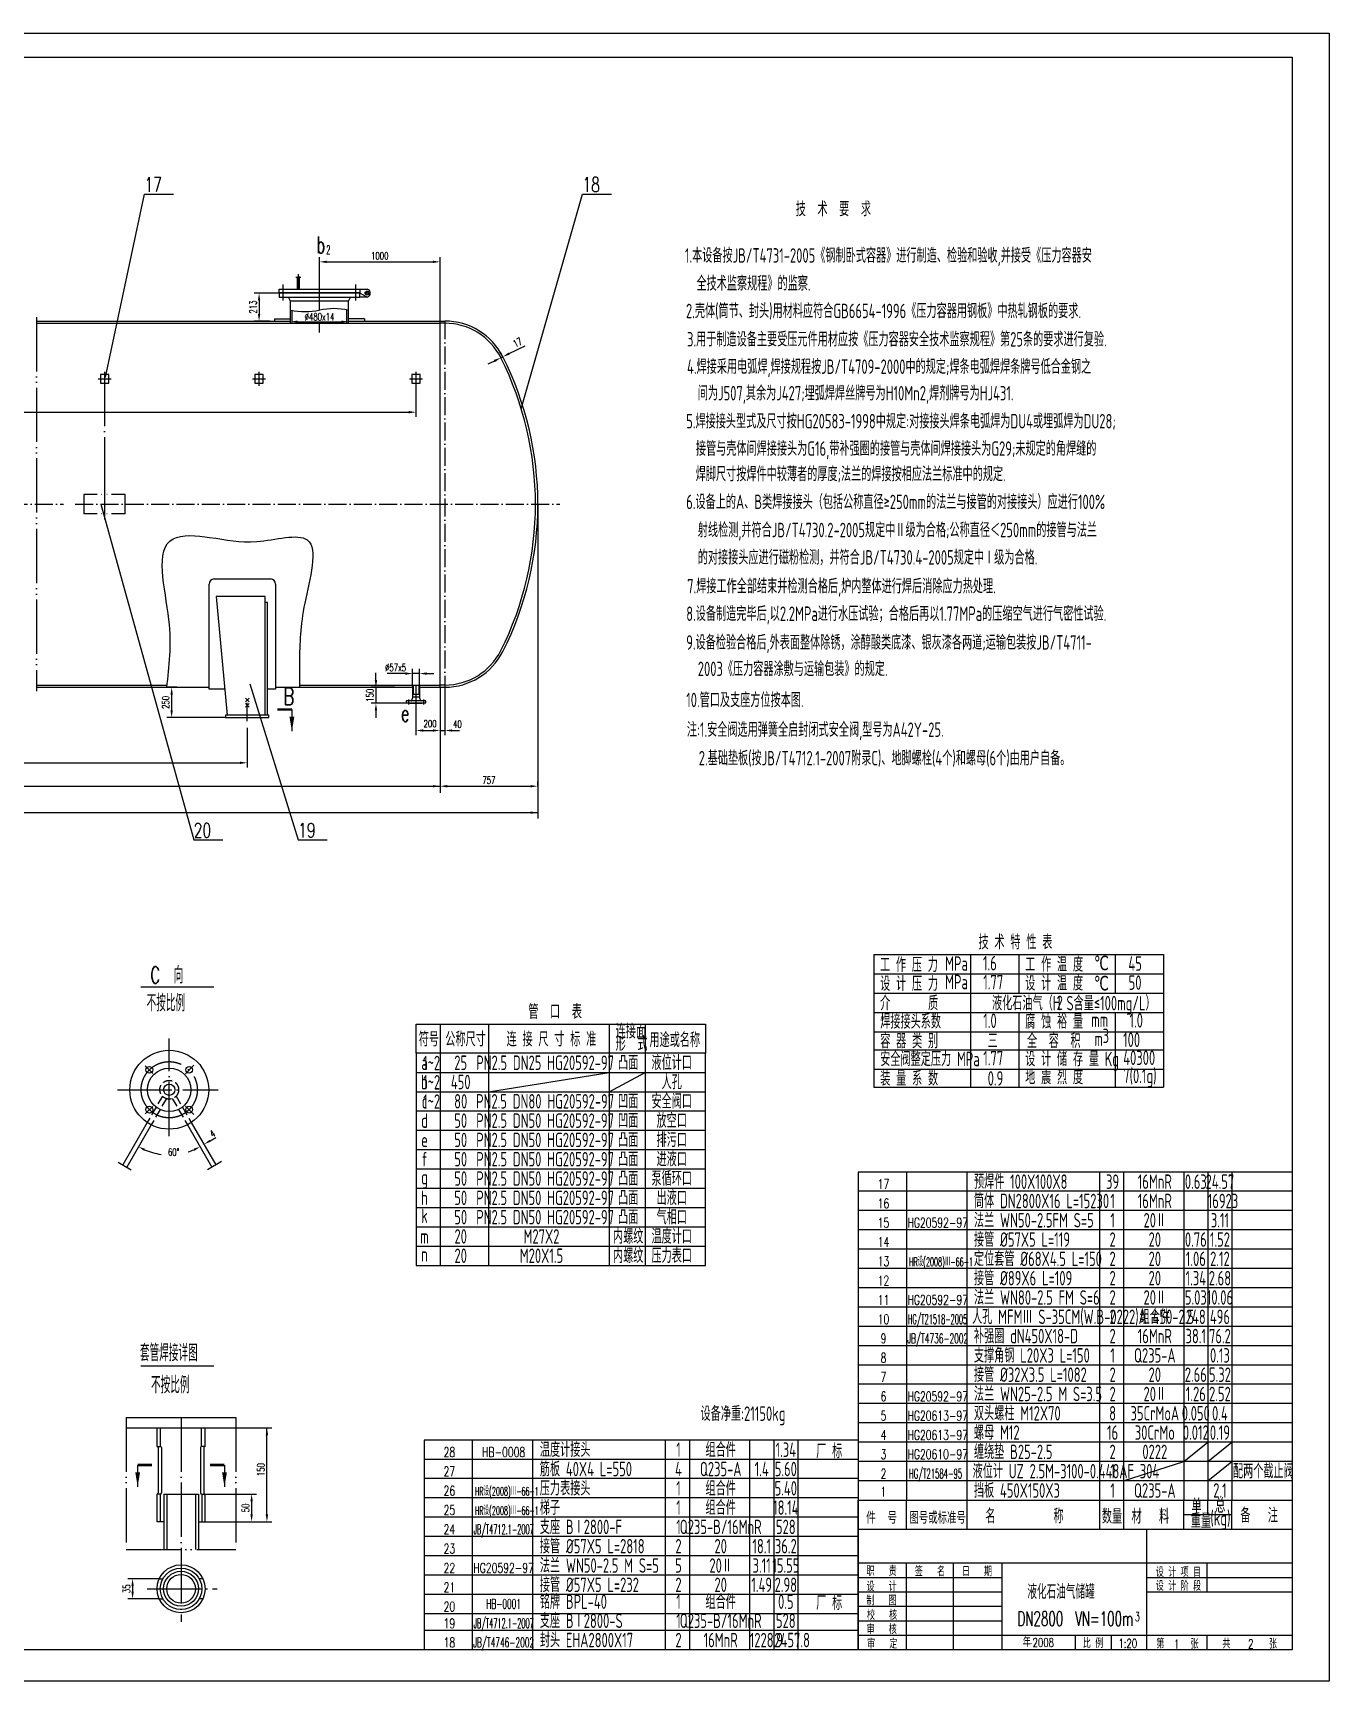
# Model space of a CAD drawing. Extents: x 84915 to 104235, y 7253 to 35355.
# Drawn here: x 93487 to 104235, y 21693 to 35355 of the extents above; entities that cross this region are included whole.
import ezdxf
from ezdxf.enums import TextEntityAlignment as Align

# ---------------------------------------------------------------- set-up
doc = ezdxf.new("R2010")
doc.units = 0
doc.header["$LTSCALE"] = 15
doc.header["$MEASUREMENT"] = 0
for name, pattern in [('DASHDOT-L', [90, 80, -5, 0, -5]), ('DASHDOT-M', [36, 30, -3, 0, -3]), ('DASHDOT-S', [14, 10, -2, 0, -2]), ('DIVIDE-M', [39, 30, -3, 0, -3, 0, -3]), ('HIDDEN-M', [7, 5, -2])]:
    doc.linetypes.add(name, pattern=pattern)
doc.layers.get('0').update_dxf_attribs({"linetype": 'CONTINUOUS'})
for name, color, linetype in [('CDR_DIM', 7, 'CONTINUOUS'), ('CDR_DWG1', 4, 'CONTINUOUS'), ('CDR_DWG2', 2, 'CONTINUOUS'), ('CDR_DWG3', 1, 'DASHDOT-M'), ('CDR_DWG4', 3, 'DIVIDE-M'), ('CDR_DWG5', 6, 'HIDDEN-M'), ('CDR_TEXT', 7, 'CONTINUOUS')]:
    doc.layers.add(name, color=color, linetype=linetype)
doc.styles.add('HZ', font='romans.shx', dxfattribs={"width": 0.7, "height": 60, "bigfont": 'HZ.shx'})
doc.styles.add('HZJ', font='txt', dxfattribs={"bigfont": 'hzj'})
doc.styles.get("Standard").update_dxf_attribs({"font": 'isocp.shx', "width": 0.707, "bigfont": 'hztxt.shx'})

# ---------------------------------------------------------------- blocks, each defined once
blk = doc.blocks.new('JGB-L')
at = {"color": 4, "linetype": 'Continuous'}
for p, q in [((0, 0), (0, -8)), ((120, -8), (120, 0))]:
    blk.add_line(p, q, dxfattribs=at)
at = {"linetype": 'Continuous'}
for p, q in [((10, 0), (10, -8)), ((30, 0), (30, -8)), ((80, 0), (80, -8)), ((95, 0), (95, -8))]:
    blk.add_line(p, q, dxfattribs=at)
at = {"color": 7, "linetype": 'Continuous'}
blk.add_line((0, -8), (120, -8), dxfattribs=at)
blk = doc.blocks.new('MLF')
for p, q in [((180, 8), (0, 8)), ((145, 8), (145, 0))]:
    blk.add_line(p, q)
at = {"color": 4}
for p, q in [((0, 8), (0, 0)), ((20, 8), (20, 0)), ((45, 8), (45, 0)), ((100, 8), (100, 0)), ((110, 8), (110, 0)), ((135, 8), (135, 0)), ((155, 8), (155, 0)), ((180, 8), (180, 0))]:
    blk.add_line(p, q, dxfattribs=at)

msp = doc.modelspace()

# ---------------------------------------------------------------- linework, layer by layer
at = {"color": 1, "linetype": 'DASHDOT-M'}
for p, q in [((94617, 26210), (94617, 27021)), ((94189, 26595), (95023, 26595))]:
    msp.add_line(p, q, dxfattribs=at)
at = {"color": 6, "linetype": 'HIDDEN-M'}
for p, q in [((94561, 26542), (94435, 26324)), ((94593, 26523), (94467, 26305)), ((94642, 26523), (94768, 26305)), ((94674, 26542), (94800, 26324))]:
    msp.add_line(p, q, dxfattribs=at)
at = {"color": 4, "linetype": 'Continuous'}
for p, q in [((94435, 26324), (94232, 25973)), ((94467, 26305), (94264, 25954)), ((94768, 26305), (94971, 25954)), ((94800, 26324), (95003, 25973)), ((100330, 22953), (103930, 22953)), ((100330, 21953), (100330, 22953)), ((100330, 21953), (100330, 22953))]:
    msp.add_line(p, q, dxfattribs=at)
at = {"color": 7, "linetype": 'Continuous'}
msp.add_line((94955, 26171), (95003, 26199), dxfattribs=at)
at = {"color": 3, "linetype": 'DIVIDE-M'}
for p, q in [((94194, 25995), (94301, 25932)), ((95050, 26000), (94933, 25932))]:
    msp.add_line(p, q, dxfattribs=at)
for p, q in [((100330, 23193), (103930, 23193)), ((102725, 21953), (102725, 22953)), ((100330, 22673), (103930, 22673)), ((100330, 22553), (101523, 22553)), ((100730, 21953), (100730, 22673)), ((101120, 21953), (101120, 22673)), ((101523, 21953), (101523, 22673)), ((102725, 22553), (103930, 22553)), ((103225, 22433), (103225, 22673)), ((100330, 22433), (101523, 22433)), ((102725, 22433), (103930, 22433)), ((100330, 22313), (101523, 22313)), ((100330, 22193), (101523, 22193)), ((100330, 22073), (101523, 22073)), ((101523, 22073), (103930, 22073)), ((102131, 21953), (102131, 22073)), ((102431, 21953), (102431, 22073)), ((103225, 21953), (103225, 22073))]:
    msp.add_line(p, q)
at = {"color": 4}
for p, q in [((100330, 22953), (100330, 23193)), ((100730, 22953), (100730, 23193))]:
    msp.add_line(p, q, dxfattribs=at)
msp.add_lwpolyline([(84915, 21693), (84915, 35355), (104235, 35355), (104235, 21693)], close=True)
msp.add_lwpolyline([(85415, 21953), (85415, 35155), (103930, 35155), (103930, 21953)], close=True, dxfattribs=at)
at = {"color": 4, "linetype": 'Continuous'}
for radius in [327, 180, 46.7]:
    msp.add_circle((94617, 26595), radius, dxfattribs=at)
at = {"color": 1, "linetype": 'DASHDOT-L'}
msp.add_circle((94617, 26595), 233, dxfattribs=at)
at = {"color": 6, "linetype": 'HIDDEN-M'}
msp.add_circle((94617, 26595), 77.8, dxfattribs=at)
at = {"color": 7, "linetype": 'Continuous'}
for start, end in [(246.2831, 262.428), (287.7707, 293.7169)]:
    msp.add_arc((94617, 26566), 511, start, end, dxfattribs=at)
for points in [[(94416, 26106), (94408, 26089), (94362, 26123)], [(94819, 26106), (94827, 26089), (94873, 26123)], [(94959, 26163), (94950, 26179), (94906, 26143)]]:
    msp.add_solid(points, dxfattribs=at)
at = {"layer": 'CDR_DIM'}
for p, q in [((95863, 33316), (95863, 33498)), ((96863, 32967), (96863, 33498)), ((95923, 33458), (96803, 33458)), ((95528, 33199), (95322, 33199)), ((95362, 33139), (95362, 33027)), ((95451, 32967), (95322, 32967)), ((95683, 32962), (96043, 32962)), ((97367, 32663), (97349, 32699)), ((97383, 32671), (97365, 32707)), ((97367, 32663), (97383, 32671)), ((97436, 32698), (97568, 32763)), ((97313, 32636), (97259, 32609)), ((96663, 32431), (96663, 32172)), ((88221, 32212), (96603, 32212)), ((97673, 31449), (97673, 28844)), ((96635, 29949), (96635, 30085)), ((96692, 29949), (96692, 30085)), ((94680, 29931), (94597, 29931)), ((96488, 29931), (96291, 29931)), ((96331, 29991), (96331, 30051)), ((96331, 29931), (96331, 29799)), ((96575, 30045), (96424, 30045)), ((96692, 30045), (96635, 30045)), ((96752, 30045), (96812, 30045)), ((96863, 29931), (96863, 29533)), ((96903, 29931), (96903, 29533)), ((94637, 29871), (94637, 29741)), ((96612, 29799), (96291, 29799)), ((95083, 29681), (94597, 29681)), ((96331, 29739), (96331, 29679)), ((96663, 29749), (96663, 29533)), ((95263, 29596), (95263, 29267)), ((96723, 29573), (96803, 29573)), ((96863, 29573), (96903, 29573)), ((96863, 29573), (96903, 29573)), ((96863, 29533), (96863, 29057)), ((96963, 29573), (97023, 29573)), ((89620, 29305), (95203, 29305)), ((88020, 29111), (96863, 29111)), ((96923, 29111), (97613, 29111)), ((97673, 29111), (97673, 29151)), ((87048, 28892), (97673, 28892)), ((100461, 27715), (102861, 27715)), ((100461, 27715), (100461, 26615)), ((101261, 27715), (101261, 26615)), ((101661, 27715), (101661, 27462)), ((102461, 27715), (102461, 27395)), ((102861, 27715), (102861, 26615)), ((100461, 27555), (102861, 27555)), ((101661, 27462), (101661, 27395)), ((100461, 27395), (102861, 27395)), ((100461, 27235), (102861, 27235)), ((101661, 27234), (101661, 26615)), ((102461, 27233), (102461, 26615)), ((96664, 27139), (99064, 27139)), ((96664, 26899), (96664, 27139)), ((96864, 27139), (96864, 26899)), ((97264, 27139), (97264, 26899)), ((98264, 27139), (98264, 26899)), ((98564, 27139), (98564, 26899)), ((99064, 27139), (99064, 26899)), ((100461, 27075), (102861, 27075)), ((100461, 26925), (102861, 26925)), ((99064, 26899), (96664, 26899)), ((97264, 26579), (98264, 26739)), ((98264, 26579), (98564, 26739)), ((100461, 26765), (102861, 26765)), ((100461, 26615), (102861, 26615)), ((95170, 23793), (95467, 23793)), ((95427, 23074), (95427, 23791)), ((103030, 23513), (103230, 23673)), ((103230, 23513), (103430, 23673)), ((102530, 23353), (103030, 23513)), ((103230, 23353), (103430, 23513)), ((94914, 23243), (95340, 23243)), ((95300, 23183), (95300, 23074)), ((101230, 23193), (101230, 22953)), ((102330, 23193), (102330, 22953)), ((102530, 23193), (102530, 22953)), ((103030, 22953), (103030, 23193)), ((103230, 23073), (103230, 23193)), ((103430, 22953), (103430, 23193)), ((103930, 23193), (103930, 22958)), ((94914, 23014), (95340, 23014)), ((95340, 23014), (95467, 23014)), ((103030, 23073), (103430, 23073)), ((94535, 22540), (94273, 22540)), ((94313, 22480), (94313, 22435)), ((94535, 22375), (94273, 22375))]:
    msp.add_line(p, q, dxfattribs=at)
for points in [[(94087, 32502), (94412, 34019), (94652, 34019)], [(97536, 32239), (98044, 34019), (98284, 34019)], [(94049, 31449), (94820, 28666), (95060, 28666)], [(95285, 29961), (95686, 28666), (95926, 28666)]]:
    msp.add_lwpolyline(points, dxfattribs=at)
for points in [[(94596, 29931), (94614, 30493), (94649, 31162), (94952, 31174), (95344, 31139), (95761, 31153), (95741, 30629), (95697, 30138), (95697, 29931)], [(96635, 29874), (96650, 29873), (96663, 29874), (96680, 29875), (96692, 29874)]]:
    msp.add_spline(points, degree=3, dxfattribs=at)
for points in [[(95923, 33468), (95923, 33448), (95863, 33458)], [(96803, 33468), (96803, 33448), (96863, 33458)], [(95352, 33139), (95372, 33139), (95362, 33199)], [(95352, 33027), (95372, 33027), (95362, 32967)], [(95683, 32972), (95683, 32952), (95623, 32962)], [(96043, 32972), (96043, 32952), (96103, 32962)], [(97309, 32645), (97318, 32627), (97367, 32663)], [(97432, 32707), (97441, 32689), (97383, 32671)], [(96603, 32222), (96603, 32202), (96663, 32212)], [(94627, 29871), (94647, 29871), (94637, 29931)], [(96321, 29991), (96341, 29991), (96331, 29931)], [(96575, 30055), (96575, 30035), (96635, 30045)], [(96752, 30055), (96752, 30035), (96692, 30045)], [(96321, 29739), (96341, 29739), (96331, 29799)], [(94627, 29741), (94647, 29741), (94637, 29681)], [(96723, 29583), (96723, 29563), (96663, 29573)], [(96803, 29583), (96803, 29563), (96863, 29573)], [(96963, 29583), (96963, 29563), (96903, 29573)], [(95203, 29315), (95203, 29295), (95263, 29305)], [(96803, 29121), (96803, 29101), (96863, 29111)], [(96923, 29121), (96923, 29101), (96863, 29111)], [(97613, 29121), (97613, 29101), (97673, 29111)], [(97613, 28902), (97613, 28882), (97673, 28892)], [(95417, 23731), (95437, 23731), (95427, 23791)], [(95290, 23183), (95310, 23183), (95300, 23243)], [(95290, 23074), (95310, 23074), (95300, 23014)], [(95417, 23074), (95437, 23074), (95427, 23014)], [(94303, 22480), (94323, 22480), (94313, 22540)], [(94303, 22435), (94323, 22435), (94313, 22375)]]:
    msp.add_solid(points, dxfattribs=at)
at = {"layer": 'CDR_DWG1'}
for p, q in [((95528, 33231), (96198, 33231)), ((95528, 33202), (95528, 33231)), ((96198, 33202), (95528, 33202)), ((95528, 33202), (95528, 33199)), ((96198, 33199), (95528, 33199)), ((95528, 33199), (95528, 33166)), ((95678, 33327), (95678, 33231)), ((95698, 33231), (95698, 33327)), ((96198, 33231), (96258, 33231)), ((96198, 33231), (96198, 33202)), ((96198, 33199), (96198, 33202)), ((96258, 33166), (96198, 33199)), ((96198, 33166), (96198, 33199)), ((95528, 33166), (96198, 33166)), ((95623, 33133), (95607, 33166)), ((95623, 32949), (95623, 33133)), ((96103, 33133), (95623, 33133)), ((96103, 33133), (96120, 33166)), ((96103, 32949), (96103, 33133)), ((96258, 33166), (96198, 33166)), ((93515, 32967), (95623, 32967)), ((93515, 32949), (96103, 32949)), ((95491, 32985), (95622, 32985)), ((95491, 32985), (95491, 32967)), ((95635, 32949), (95635, 33058)), ((96091, 32949), (96091, 33058)), ((96103, 32967), (96863, 32967)), ((96103, 32949), (96863, 32949)), ((96235, 32985), (96104, 32985)), ((96235, 32985), (96235, 32967)), ((96863, 29931), (96863, 32967)), ((96863, 32967), (96903, 32967)), ((96903, 32949), (96863, 32949)), ((94948, 29917), (94948, 30787)), ((94990, 30829), (95456, 30829)), ((95498, 30787), (95498, 29917)), ((95007, 30683), (95097, 29701)), ((95413, 30683), (95007, 30683)), ((95413, 29701), (95413, 30683)), ((95433, 30633), (95413, 30633)), ((95433, 29701), (95433, 30633)), ((93515, 29949), (94598, 29949)), ((93515, 29931), (94948, 29931)), ((95498, 29931), (96635, 29931)), ((95697, 29949), (96863, 29949)), ((96635, 29949), (96635, 29851)), ((96641, 29949), (96641, 29874)), ((96686, 29949), (96686, 29875)), ((96692, 29949), (96692, 29851)), ((96692, 29931), (96863, 29931)), ((96903, 29949), (96863, 29949)), ((96863, 29931), (96903, 29931)), ((95077, 29917), (94948, 29917)), ((95498, 29917), (95433, 29917)), ((96581, 29819), (96581, 29802)), ((96746, 29819), (96581, 29819)), ((96581, 29802), (96746, 29802)), ((96612, 29802), (96612, 29799)), ((96612, 29799), (96714, 29799)), ((96635, 29843), (96627, 29822)), ((96635, 29851), (96692, 29851)), ((96635, 29851), (96635, 29843)), ((96692, 29851), (96692, 29843)), ((96692, 29843), (96700, 29822)), ((96714, 29799), (96714, 29802)), ((96746, 29802), (96746, 29819)), ((95443, 29701), (95083, 29701)), ((95083, 29701), (95083, 29681)), ((95083, 29681), (95443, 29681)), ((95443, 29681), (95443, 29701)), ((94260, 23878), (95170, 23878)), ((94260, 23791), (95170, 23791)), ((94516, 23638), (94516, 23791)), ((94545, 23638), (94545, 23791)), ((94885, 23638), (94885, 23791)), ((94914, 23638), (94914, 23791)), ((94516, 23638), (94543, 23638)), ((94914, 23638), (94887, 23638)), ((94526, 23628), (94526, 23253)), ((94553, 23628), (94553, 23253)), ((94877, 23628), (94877, 23253)), ((94904, 23628), (94904, 23253)), ((94516, 23014), (94516, 23243)), ((94543, 23243), (94516, 23243)), ((94516, 23243), (94516, 23243)), ((94543, 23243), (94543, 23014)), ((94571, 23243), (94571, 22785)), ((94571, 23243), (94860, 23243)), ((94596, 23243), (94596, 22785)), ((94835, 23243), (94835, 22785)), ((94860, 23243), (94860, 22785)), ((94887, 23243), (94887, 23014)), ((94887, 23243), (94914, 23243)), ((94914, 23014), (94914, 23243)), ((94914, 23243), (94914, 23243)), ((94571, 23014), (94516, 23014)), ((94860, 23014), (94914, 23014)), ((94535, 22540), (94565, 22540)), ((94896, 22540), (94865, 22540)), ((94535, 22375), (94565, 22375)), ((94896, 22375), (94865, 22375))]:
    msp.add_line(p, q, dxfattribs=at)
for centre, radius in [((96258, 33199), 16.5), ((96258, 33199), 8.25), ((94452, 26760), 28), ((94782, 26760), 28), ((94452, 26430), 28), ((94782, 26430), 28), ((94715, 22458), 199), ((94715, 22458), 172), ((94715, 22458), 145), ((94715, 22458), 119)]:
    msp.add_circle(centre, radius, dxfattribs=at)
for centre, radius, start, end in [((95688, 33323), 11.1, 25.7233, 154.2767), ((96250, 33199), 33.7, 285.0857, 74.9143), ((96903, 32431), 536, 26.5651, 90), ((96903, 32431), 518, 26.5651, 90), ((94940, 31449), 2714, 333.4349, 26.565), ((94960, 31449), 2714, 333.2448, 26.7552), ((94990, 30787), 42, 90, 180), ((95456, 30787), 42, 360, 90), ((96903, 30468), 518, 270, 333.4349), ((96903, 30468), 536, 270, 333.4349), ((96622, 29824), 5, 270, 338.4047), ((96705, 29824), 5, 201.5953, 270), ((94516, 23628), 10, 0, 90), ((94543, 23628), 10, 0, 90), ((94887, 23628), 10, 90, 180), ((94914, 23628), 10, 90, 180), ((94516, 23253), 10, 270, 0), ((94543, 23253), 10, 270, 0), ((94887, 23253), 10, 180, 270), ((94914, 23253), 10, 180, 270)]:
    msp.add_arc(centre, radius, start, end, dxfattribs=at)
at = {"layer": 'CDR_DWG2'}
for p, q in [((95634, 29747), (95634, 29567)), ((94381, 27448), (94988, 27448)), ((94381, 24307), (94988, 24307)), ((94355, 23484), (94355, 23304)), ((95075, 23484), (95075, 23304))]:
    msp.add_line(p, q, dxfattribs=at)
for points in [[(95634, 29567), (95654, 29687), (95614, 29687)], [(94355, 23304), (94335, 23424), (94375, 23424)], [(95075, 23304), (95095, 23424), (95055, 23424)]]:
    msp.add_solid(points, dxfattribs=at)
for points in [[(95634, 29737), (95634, 29757), (95514, 29737), (95514, 29757)], [(94355, 23474), (94355, 23494), (94475, 23474), (94475, 23494)], [(95075, 23474), (95075, 23494), (94955, 23474), (94955, 23494)]]:
    msp.add_trace(points, dxfattribs=at)
at = {"layer": 'CDR_DWG3', "linetype": 'DASHDOT-S'}
for p, q in [((95688, 33231), (95688, 33356)), ((95563, 33137), (95563, 33269)), ((95708, 33327), (95668, 33327)), ((96163, 33137), (96163, 33269)), ((96903, 32967), (96903, 29931)), ((86989, 31449), (93741, 31449)), ((93836, 31449), (97856, 31449)), ((95263, 29651), (95263, 29831)), ((96601, 29829), (96601, 29789)), ((96726, 29829), (96726, 29789))]:
    msp.add_line(p, q, dxfattribs=at)
at = {"layer": 'CDR_DWG3'}
for p, q in [((95863, 33058), (95863, 33316)), ((95863, 32872), (95863, 32962)), ((94081, 32546), (94081, 31582)), ((95361, 32546), (95361, 32431)), ((96663, 32546), (96663, 32431)), ((94027, 32488), (94134, 32488)), ((95307, 32488), (95414, 32488)), ((96609, 32488), (96716, 32488)), ((94081, 31582), (94081, 31322)), ((96663, 29949), (96663, 29749)), ((95248, 29841), (95279, 29811)), ((95248, 29811), (95279, 29841)), ((95248, 29767), (95279, 29798)), ((95248, 29798), (95279, 29767)), ((94482, 26730), (94418, 26794)), ((94751, 26728), (94820, 26798)), ((94480, 26457), (94417, 26394)), ((94752, 26460), (94822, 26391)), ((94715, 23878), (94715, 22785)), ((94715, 22785), (94715, 22184)), ((94435, 22458), (95014, 22458))]:
    msp.add_line(p, q, dxfattribs=at)
at = {"layer": 'CDR_DWG4'}
for p, q in [((93515, 33000), (93515, 29898)), ((94020, 31530), (93910, 31530)), ((93910, 31530), (93910, 31369)), ((94059, 31530), (94056, 31530)), ((94103, 31530), (94100, 31530)), ((94252, 31530), (94139, 31530)), ((94252, 31369), (94252, 31530)), ((94020, 31369), (93910, 31369)), ((94059, 31369), (94056, 31369)), ((94103, 31369), (94100, 31369)), ((94252, 31369), (94139, 31369)), ((94260, 23878), (94260, 22785)), ((95170, 23878), (95170, 22785)), ((94260, 22785), (95170, 22785))]:
    msp.add_line(p, q, dxfattribs=at)
at = {"layer": 'CDR_DWG5'}
for points in [[(94046, 32523), (94046, 32452), (94116, 32452), (94116, 32523)], [(95326, 32523), (95326, 32452), (95396, 32452), (95396, 32523)], [(96628, 32523), (96628, 32452), (96698, 32452), (96698, 32523)]]:
    msp.add_lwpolyline(points, close=True, dxfattribs=at)
at = {"layer": 'CDR_TEXT'}
for centre, start, end in [((95983, 32494), 77.9753, 102.0247), ((95743, 33621), 257.9753, 282.0247)]:
    msp.add_arc(centre, 576, start, end, dxfattribs=at)

# ---------------------------------------------------------------- block references
at = {"xscale": 20, "yscale": 20, "zscale": 20}
for p in [(100330, 25753), (100330, 25593), (100330, 25433), (100330, 25273), (100330, 25113), (100330, 24953), (100330, 24793), (100330, 24633), (100330, 24473), (100330, 24313), (100330, 24153), (100330, 23993), (100330, 23833), (100330, 23673), (96730, 23531), (100330, 23513), (96730, 23371), (100330, 23353), (96730, 23211), (100330, 23193), (96730, 23051), (96730, 22891), (96730, 22731), (96730, 22571), (96730, 22411), (96730, 22251), (96730, 22091), (96730, 21953)]:
    msp.add_blockref('MLF', p, dxfattribs=at)
at = {"layer": 'CDR_DIM', "xscale": 20, "yscale": 20, "zscale": 20}
for p in [(96664, 26899), (96664, 26739), (96664, 26579), (96664, 26419), (96664, 26259), (96664, 26099), (96664, 25939), (96664, 25779), (96664, 25619), (96664, 25459), (96664, 25299)]:
    msp.add_blockref('JGB-L', p, dxfattribs=at)

# ---------------------------------------------------------------- texts
at = {"color": 7, "linetype": 'Continuous', "style": 'HZJ', "width": 0.7}
msp.add_text('4', height=56, rotation=30, dxfattribs=at).set_placement((94975, 26198))
at = {"style": 'HZ'}
for s, width, p in [('件  号', 0.7, (100396, 22997)), ('图号或标准号', 0.6, (100755, 22997))]:
    msp.add_text(s, height=100, dxfattribs=dict(at, width=width)).set_placement(p)
at = {"linetype": 'Continuous', "style": 'HZ', "width": 0.7}
for s, p in [('职   责', (100399, 22566)), ('签   名', (100800, 22563)), ('日   期', (101190, 22563)), ('设 计 项 目', (102798, 22557)), ('设   计', (100399, 22438)), ('设 计 阶 段', (102798, 22443)), ('制   图', (100398, 22322)), ('校   核', (100403, 22201)), ('审   核', (100400, 22083)), ('3', (102623, 22190)), ('审   定', (100404, 21963)), ('年·2008', (101695, 21976)), ('比 例', (102193, 21968)), ('1:20', (102488, 21968)), ('第', (102802, 21964)), ('1', (102949, 21964)), ('张', (103086, 21962)), ('共', (103350, 21964)), ('2', (103564, 21964)), ('张', (103737, 21963))]:
    msp.add_text(s, height=74, dxfattribs=at).set_placement(p)
at = {"layer": 'CDR_DIM', "width": 0.7}
for s, p in [('           技  术  要  求', (99284, 33836)), ('1.本设备按JB/T4731-2005《钢制卧式容器》进行制造、检验和验收,并接受《压力容器安', (98893, 33451)), ('  全技术监察规程》的监察.', (98893, 33219)), ('2.壳体(筒节、封头)用材料应符合GB6654-1996《压力容器用钢板》中热轧钢板的要求.', (98902, 32991)), ('3.用于制造设备主要受压元件用材应按《压力容器安全技术监察规程》第25条的要求进行复验.', (98911, 32756)), ('4.焊接采用电弧焊,焊接规程按JB/T4709-2000中的规定;焊条电弧焊焊条牌号低合金钢之', (98911, 32529)), ('  间为J507,其余为J427;埋弧焊焊丝牌号为H10Mn2,焊剂牌号为HJ431.', (98904, 32309)), ('5.焊接接头型式及尺寸按HG20583-1998中规定:对接接头焊条电弧焊为DU4或埋弧焊为DU28;', (98904, 32077)), ('  接管与壳体间焊接接头为G16,带补强圈的接管与壳体间焊接接头为G29;未规定的角焊缝的', (98888, 31850)), ('  焊脚尺寸按焊件中较薄者的厚度;法兰的焊接按相应法兰标准中的规定.', (98887, 31639)), ('6.设备上的A、B类焊接接头（包括公称直径≥250mm的法兰与接管的对接接头）应进行100%', (98904, 31408)), ('  射线检测,并符合JB/T4730.2-2005规定中Ⅱ级为合格;公称直径＜250mm的接管与法兰', (98904, 31175)), ('  的对接接头应进行磁粉检测，并符合JB/T4730.4-2005规定中Ⅰ级为合格.', (98904, 30948)), ('7.焊接工作全部结束并检测合格后,炉内整体进行焊后消除应力热处理. ', (98912, 30709)), ('8.设备制造完毕后,以2.2MPa进行水压试验；合格后再以1.77MPa的压缩空气进行气密性试验.', (98904, 30481)), ('9.设备检验合格后,外表面整体除锈，涂醇酸类底漆、银灰漆各两道;运输包装按JB/T4711-', (98904, 30243)), ('  2003《压力容器涂敷与运输包装》的规定.', (98904, 30024)), ('10.管口及支座方位按本图.', (98904, 29766)), ('注:1.安全阀选用弹簧全启封闭式安全阀,型号为A42Y-25.', (98909, 29520)), (' 2.基础垫板(按JB/T4712.1-2007附录C)、地脚螺栓(4个)和螺母(6个)由用户自备。', (98960, 29284)), (' 技 术 特 性 表', (101280, 27759)), ('工 作 压 力', (100511, 27571)), ('MPa', (101051, 27581)), ('1.6', (101365, 27584)), ('工 作 温 度', (101715, 27574)), ('℃', (102285, 27586)), ('45', (102571, 27581)), ('设 计 压 力', (100512, 27414)), ('MPa', (101051, 27428)), ('1.77', (101367, 27427)), ('设 计 温 度', (101715, 27417)), ('℃', (102285, 27419)), ('50', (102573, 27423)), ('介', (100512, 27253)), ('质', (100910, 27253)), ('液化石油气（H S含量≤100mg/L）', (101440, 27253)), ('2', (101976, 27256)), ('管  口  表', (97595, 27182)), ('焊接接头系数', (100513, 27101)), ('1.0', (101367, 27107)), ('腐 蚀 裕 量', (101715, 27100)), ('mm', (102262, 27115)), ('1.0', (102580, 27110)), ('符号', (96686, 26954)), ('公称尺寸', (96906, 26954)), ('连 接 尺 寸 标 准', (97414, 26954)), ('连接面', (98319, 27020)), ('用途或名称', (98599, 26948)), ('容 器 类 别', (100513, 26939)), ('三', (101404, 26940)), ('全  容  积', (101730, 26940)), ('3', (102358, 26982)), ('100', (102527, 26949)), ('形  式', (98319, 26918)), ('安全阀整定压力 MPa', (100513, 26790)), ('1.77', (101367, 26797)), ('设 计 储 存 量 Kg', (101715, 26790)), ('m', (102289, 26956)), ('40300', (102528, 26800)), ('7(0.1g)', (102528, 26650)), ('装 量 系 数', (100513, 26629)), ('0.9', (101404, 26629)), ('地 震 烈 度', (101715, 26640)), ('预焊件 100X100X8', (101290, 25773)), ('筒体 DN2800X16 L=15230', (101290, 25613)), ('16923', (103229, 25613)), ('法兰 WN50-2.5FM S=5   ', (101290, 25453)), ('接管 %%c57X5 L=119', (101290, 25293)), ('定位套管 %%c68X4.5 L=150', (101290, 25133)), ('接管 %%c89X6 L=109', (101290, 24973)), ('法兰 WN80-2.5 FM S=6', (101290, 24813)), ('人孔 MFMⅢ S-35CM(W.B-0222)A 450-2.5 ', (101275, 24653)), ('补强圈 dN450X18-D       ', (101290, 24493)), ('支撑角钢 L20X3 L=150', (101290, 24333)), ('接管 %%C32X3.5 L=1082', (101290, 24173)), ('法兰 WN25-2.5 M S=3.5    ', (101290, 24013)), ('设备净重:21150kg', (99023, 23850)), ('双头螺柱 M12X70', (101290, 23853)), ('螺母 M12', (101290, 23693)), ('温度计接头', (97690, 23551)), ('缠绕垫 B25-2.5', (101290, 23533)), ('筋板 40X4 L=550', (97690, 23391)), ('液位计 UZ 2.5M-3100-0.448AF 304', (101279, 23373)), ('压力表接头', (97690, 23231)), ('挡板 450X150X3', (101290, 23213)), ('梯子 ', (97690, 23071)), ('名          称', (101385, 23000)), ('数量', (102351, 22998)), ('材   料', (102597, 22998)), ('重量', (103089, 22962)), ('单', (103094, 23085)), ('(kg)', (103251, 22983)), ('总', (103291, 23088)), ('备   注', (103499, 23007)), ('支座 BⅠ2800-F', (97690, 22911)), ('接管 %%c57X5 L=2818', (97690, 22751)), ('法兰 WN50-2.5 M S=5     ', (97690, 22591)), ('接管 %%c57X5 L=232', (97690, 22431)), ('铭牌 BPL-40', (97690, 22291)), ('支座 BⅠ2800-S', (97690, 22133)), ('封头 EHA2800X17', (97690, 21973)), ('1228.9', (99431, 21973)), ('2457.8', (99635, 21973))]:
    msp.add_text(s, height=120, dxfattribs=at).set_placement(p)
for s, p in [('a', (96734, 26759)), ('1~2', (96793, 26757)), ('25', (97034, 26759)), ('PN2.5 DN25 HG20592-97', (97734, 26759)), ('凸面', (98423, 26759)), ('液位计口', (98784, 26759)), ('b', (96734, 26599)), ('1~2', (96793, 26597)), ('450', (97034, 26599)), ('人孔', (98784, 26599)), ('c', (96734, 26439)), ('1~2', (96793, 26437)), ('80', (97034, 26439)), ('PN2.5 DN80 HG20592-97', (97734, 26439)), ('凹面', (98423, 26439)), ('安全阀口', (98784, 26439)), ('d', (96734, 26279)), ('50', (97034, 26279)), ('PN2.5 DN50 HG20592-97', (97734, 26279)), ('凹面', (98423, 26279)), ('放空口', (98784, 26279)), ('50', (97034, 26119)), ('PN2.5 DN50 HG20592-97', (97734, 26119)), ('凸面', (98423, 26119)), ('排污口', (98784, 26119)), ('e', (96734, 26119)), ('f', (96734, 25959)), ('50', (97034, 25959)), ('PN2.5 DN50 HG20592-97', (97734, 25959)), ('凸面', (98423, 25959)), ('进液口', (98784, 25959)), ('g', (96734, 25810)), ('50', (97034, 25799)), ('PN2.5 DN50 HG20592-97', (97734, 25799)), ('凸面', (98423, 25799)), ('泵循环口', (98784, 25799)), ('39', (102440, 25773)), ('16MnR', (102790, 25773)), ('0.63', (103130, 25773)), ('24.57', (103330, 25773)), ('h', (96734, 25639)), ('50', (97034, 25639)), ('PN2.5 DN50 HG20592-97', (97734, 25639)), ('凸面', (98423, 25639)), ('出液口', (98784, 25639)), ('1', (102440, 25613)), ('16MnR', (102790, 25613)), ('k', (96734, 25490)), ('50', (97034, 25479)), ('PN2.5 DN50 HG20592-97', (97734, 25479)), ('凸面', (98423, 25479)), ('气相口', (98784, 25479)), ('1', (102440, 25453)), ('20Ⅱ', (102790, 25453)), ('3.11', (103330, 25453)), ('20', (97034, 25319)), ('M27X2', (97704, 25319)), ('内螺纹', (98423, 25319)), ('温度计口', (98784, 25319)), ('2', (102440, 25293)), ('20', (102790, 25293)), ('0.76', (103130, 25293)), ('1.52', (103330, 25293)), ('m', (96734, 25319)), ('20', (97034, 25159)), ('M20X1.5', (97704, 25159)), ('内螺纹', (98423, 25159)), ('压力表口', (98784, 25159)), ('n', (96734, 25170)), ('2', (102440, 25133)), ('20', (102790, 25133)), ('1.06', (103130, 25133)), ('2.12', (103330, 25133)), ('2', (102440, 24973)), ('20', (102790, 24973)), ('1.34', (103130, 24973)), ('2.68', (103330, 24973)), ('2', (102440, 24813)), ('20Ⅱ', (102790, 24813)), ('5.03', (103130, 24813)), ('10.06', (103330, 24813)), ('2', (102440, 24653)), ('组合件', (102790, 24653)), ('248', (103130, 24653)), ('496', (103330, 24653)), ('2', (102440, 24493)), ('16MnR', (102790, 24493)), ('38.1', (103130, 24493)), ('76.2', (103330, 24493)), ('1', (102440, 24333)), ('Q235-A', (102790, 24333)), ('0.13', (103330, 24333)), ('2', (102440, 24173)), ('20', (102790, 24173)), ('2.66', (103130, 24173)), ('5.32', (103330, 24173)), ('2', (102440, 24013)), ('20Ⅱ', (102790, 24013)), ('1.26', (103130, 24013)), ('2.52', (103330, 24013)), ('8', (102440, 23853)), ('35CrMoA', (102790, 23853)), ('0.050', (103130, 23853)), ('0.4', (103330, 23853)), ('16', (102440, 23693)), ('30CrMo', (102790, 23693)), ('0.012', (103130, 23693)), ('0.19', (103330, 23693)), ('1', (98840, 23551)), ('组合件', (99190, 23551)), ('1.34', (99730, 23551)), ('厂 标', (100090, 23540)), ('2', (102440, 23533)), ('0222', (102790, 23533)), ('4', (98840, 23391)), ('Q235-A', (99190, 23391)), ('1.4', (99530, 23391)), ('5.60', (99730, 23391)), ('配两个截止阀', (103690, 23373)), ('组合件', (99190, 23231)), ('1', (102440, 23373)), ('1', (98840, 23231)), ('5.40', (99730, 23231)), ('1', (102440, 23213)), ('Q235-A', (102790, 23213)), ('2.1', (103330, 23213)), ('1', (98840, 23071)), ('组合件', (99190, 23071)), ('18.14', (99730, 23071)), ('1', (98840, 22911)), ('Q235-B/16MnR', (99190, 22911)), ('528', (99730, 22911)), ('2', (98840, 22751)), ('20', (99190, 22751)), ('18.1', (99530, 22751)), ('36.2', (99730, 22751)), ('5', (98840, 22591)), ('20Ⅱ', (99190, 22591)), ('3.11', (99530, 22591)), ('15.55', (99730, 22591)), ('2', (98840, 22431)), ('20', (99190, 22431)), ('1.49', (99530, 22431)), ('2.98', (99730, 22431)), ('1', (98840, 22291)), ('组合件', (99190, 22291)), ('0.5', (99730, 22291)), ('厂 标', (100090, 22282)), ('1', (98840, 22133)), ('Q235-B/16MnR', (99190, 22133)), ('528', (99730, 22133)), ('2', (98840, 21973)), ('16MnR', (99190, 21973))]:
    msp.add_text(s, height=120, dxfattribs=at).set_placement(p, align=Align.CENTER)
at = {"layer": 'CDR_DIM', "style": 'HZ'}
for s, height, width, p in [('60%%D', 60, 0.7, (94606, 26048)), ('液化石油气储罐', 120, 0.7, (101733, 22374)), ('DN2800  VN=100m', 120, 0.6, (101651, 22151))]:
    msp.add_text(s, height=height, dxfattribs=dict(at, width=width)).set_placement(p)
at = {"layer": 'CDR_DIM', "char_height": 60, "style": 'HZ'}
for s, insert, attachment_point in [('\\A1;1000', (96363, 33508), 5), ('∅480x14', (95863, 33002), 5), ('\\A1;∅57x5', (96494, 30095), 5), ('\\A1;200', (96780, 29630), 5), ('\\A1;40', (96971, 29626), 4), ('757', (97268, 29161), 5)]:
    msp.add_mtext(s, dxfattribs=dict(at, insert=insert, attachment_point=attachment_point))
at = {"layer": 'CDR_DIM', "char_height": 60, "attachment_point": 5, "style": 'HZ'}
for s, insert, rotation in [('213', (95312, 33083), 90), ('17', (97506, 32789), 27), ('\\A1;250', (94587, 29806), 90), ('\\A1;150', (96281, 29865), 90), ('\\A1;150', (95377, 23446), 90), ('\\A1;50', (95250, 23128), 90), ('35', (94263, 22458), 90)]:
    msp.add_mtext(s, dxfattribs=dict(at, insert=insert, rotation=rotation))
at = {"layer": 'CDR_DWG1', "style": 'HZ', "width": 0.7}
for s, p in [('17', (94412, 34039)), ('18', (98044, 34039)), ('20', (94820, 28686)), ('19', (95686, 28686))]:
    msp.add_text(s, height=120, dxfattribs=at).set_placement(p)
at = {"layer": 'CDR_DWG2', "style": 'HZ'}
for s, height, width, p in [('b', 140, 0.6, (95840, 33529)), ('2', 70, 0.6, (95918, 33523)), ('B', 140, 0.7, (95565, 29786)), ('e', 140, 0.6, (96541, 29646)), ('C  向', 140, 0.6, (94463, 27476)), ('不按比例', 140, 0.6, (94429, 27244)), ('套管焊接详图', 140, 0.6, (94374, 24344)), ('不按比例', 140, 0.6, (94466, 24078))]:
    msp.add_text(s, height=height, dxfattribs=dict(at, width=width)).set_placement(p)
at = {"layer": 'CDR_TEXT', "style": 'HZ'}
for s, width, p in [('17', 0.7, (100540, 25773)), ('16', 0.7, (100540, 25613)), ('15', 0.7, (100540, 25453)), ('HG20592-97', 0.7, (100990, 25453)), ('14', 0.7, (100540, 25293)), ('13', 0.7, (100540, 25133)), ('12', 0.7, (100540, 24973)), ('11', 0.7, (100540, 24813)), ('HG20592-97', 0.7, (100990, 24813)), ('10', 0.7, (100540, 24653)), ('9', 0.7, (100540, 24493)), ('JB/T4736-2002', 0.564103, (100990, 24493)), ('8', 0.7, (100540, 24333)), ('7', 0.7, (100540, 24173)), ('6', 0.7, (100540, 24013)), ('HG20592-97', 0.7, (100990, 24013)), ('5', 0.7, (100540, 23853)), ('HG20613-97', 0.7, (100990, 23853)), ('4', 0.7, (100540, 23693)), ('HG20613-97', 0.7, (100990, 23693)), ('28', 0.7, (96940, 23551)), ('HB-0008', 0.7, (97390, 23551)), ('3', 0.7, (100540, 23533)), ('HG20610-97', 0.7, (100990, 23533)), ('27', 0.7, (96940, 23391)), ('2', 0.7, (100540, 23373)), ('26', 0.7, (96940, 23231)), ('1', 0.7, (100538, 23224)), ('25', 0.7, (96940, 23071)), ('24', 0.7, (96940, 22911)), ('23', 0.7, (96940, 22751)), ('22', 0.7, (96940, 22591)), ('HG20592-97', 0.7, (97390, 22591)), ('21', 0.7, (96940, 22431)), ('20', 0.7, (96940, 22271)), ('HB-0001', 0.564103, (97390, 22293)), ('19', 0.7, (96940, 22131)), ('18', 0.7, (96940, 21973)), ('JB/T4746-2002', 0.564103, (97390, 21973))]:
    msp.add_text(s, height=80, dxfattribs=dict(at, width=width)).set_placement(p, align=Align.CENTER)
for s, height, width, p in [('HR设(2008)Ⅲ-66-1', 70, 0.5, (100752, 25133)), ('HG/T21518-2005', 80, 0.5, (100742, 24653)), ('HG/T21584-95', 80, 0.52, (100752, 23373)), ('HR设(2008)Ⅲ-66-1', 70, 0.5, (97152, 23231)), ('HR设(2008)Ⅲ-66-1', 70, 0.5, (97152, 23071)), ('JB/T4712.1-2007', 80, 0.5, (97141, 22911)), ('JB/T4712.1-2007', 80, 0.5, (97141, 22133))]:
    msp.add_text(s, height=height, dxfattribs=dict(at, width=width)).set_placement(p)

doc.saveas('drawing.dxf')
